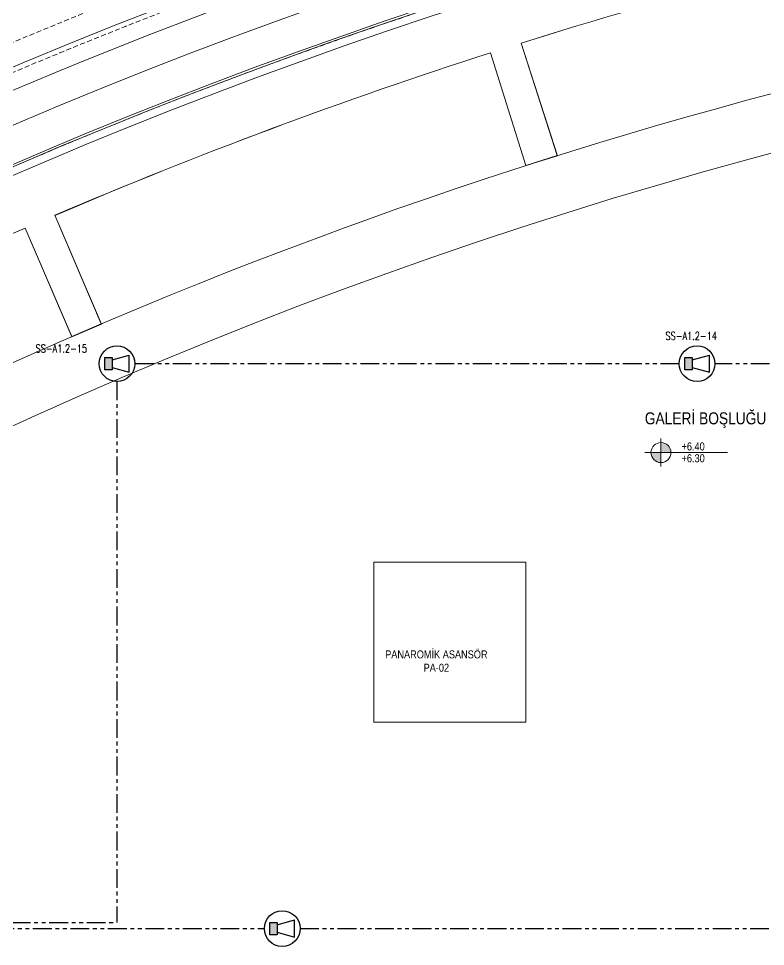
# Model space of a CAD drawing. Extents: x -1299 to 23780, y -3010 to 8106.
# Drawn here: x 14109 to 15042, y 665 to 1824 of the extents above; entities that cross this region are included whole.
import ezdxf
from ezdxf.enums import TextEntityAlignment as Align

# ---------------------------------------------------------------- set-up
doc = ezdxf.new("R2010")
doc.units = 0
doc.header["$LTSCALE"] = 25
doc.header["$MEASUREMENT"] = 0
for name, pattern in [('DOT2', [0.125, 0, -0.125]), ('HIDDEN', [0.375, 0.25, -0.125]), ('PHANTOM2', [1.25, 0.625, -0.125, 0.125, -0.125, 0.125, -0.125])]:
    doc.linetypes.add(name, pattern=pattern)
doc.layers.get('0').update_dxf_attribs({"color": 9, "lineweight": 9})
for name, color, linetype, lineweight in [('06B', 9, 'Continuous', 9), ('06C', 9, 'Continuous', 9), ('06D', 9, 'Continuous', 9), ('20', 9, 'DOT2', 9), ('21', 9, 'Continuous', 9), ('35', 9, 'Continuous', 9), ('40', 9, 'Continuous', 9), ('40B', 9, 'Continuous', 9), ('E-6W ACİL ANONS İÇİN HOPARLÖR (GÖMME) (YANGINA DAYANIKLI)', 7, 'Continuous', 30), ('E-KABLO', 7, 'Continuous', 30), ('E-YAZI', 7, 'Continuous', 30)]:
    doc.layers.add(name, color=color, linetype=linetype, lineweight=lineweight)
doc.styles.add('Arial', font='arial.ttf', dxfattribs={"height": 2.5})
doc.styles.add('ILGAZ', font='txttw.shx')
doc.styles.add('MuuM_TEXT-STANDART', font='ARIALN.TTF')

# ---------------------------------------------------------------- blocks, each defined once
blk = doc.blocks.new('0_elevationtarget-p')
h = blk.add_hatch(color=256)
h.paths.add_polyline_path([(2.5, 0, 0.414214), (0, 2.5), (0, 0)])
h.paths.add_polyline_path([(0, 0), (-2.5, 0, 0.414214), (0, -2.5)])
blk.add_line((0, -3.5), (0, 3.5))
blk.add_lwpolyline([(16.6, 0), (-4, 0)])
blk.add_circle((0, 0), 2.5)
at = {"style": 'Arial'}
blk.add_attdef('BITMISKOT', text='', height=2, dxfattribs=at).set_placement((4.5, 0), align=Align.BOTTOM_LEFT)
blk.add_attdef('KABAKOT', text='', height=2, dxfattribs=at).set_placement((4.5, -0.59), align=Align.TOP_LEFT)
blk = doc.blocks.new('p-2. kat planı')
at = {"layer": '20', "linetype": 'HIDDEN'}
blk.add_lwpolyline([(16671.5, 2158, 0.152192), (13054.4, 1065.3, 0.152192)], format="xyb", dxfattribs=at)
at = {"layer": '40'}
blk.add_lwpolyline([(13054.4, 704.1, -0.030791), (13682.8, 1104.5), (13576.5, 1296.5, -0.024013), (14116.8, 1562.7), (14175.2, 1427), (14212.1, 1442.8), (14154.1, 1578.7, -0.023167), (14698.6, 1781.8), (14742.7, 1640.8), (14781.9, 1653.3), (14736.7, 1793.9, -0.023228), (15300.1, 1942.4), (15330.5, 1797.9), (15369.8, 1806.2), (15339.2, 1950.7, -0.024001), (15933.8, 2044.8), (15957.6, 1826.7, -0.029535), (16671.4, 1862.4), (16671.4, 2206.1), (16650.5, 2206.1, 0.149972), (13055.9, 1124), (13054.4, 1124)], format="xyb", close=True, dxfattribs=at)
at = {"layer": '40B'}
blk.add_lwpolyline([(13052.5, 1837.5), (13052.5, 1065.5), (13054.4, 1065.5, -0.152186), (16671.4, 2158.2), (16671.4, 2226.1), (16672.5, 2226.1), (16672.5, 2372.5), (15945, 2372.5), (15945, 2365), (14187.5, 2363), (14187.5, 2825), (13845, 2825), (13845, 1845), (13845, 1837.5)], format="xyb", close=True, dxfattribs=at)
at = {"layer": '21', "style": 'MuuM_TEXT-STANDART'}
blk.add_text('GALERİ BOŞLUĞU', height=15, dxfattribs=at).set_placement((14891.3, 1317.4))
blk = doc.blocks.new('p-egikduvar')
at = {"layer": '06D'}
for points in [[(1054, 689.4, -0.023225), (1617.3, 837.9, -2.271119)], [(471.4, 474, -0.023394), (1015.8, 677.2, -3.361219)], [(-106.3, 191.9, -0.024013), (434, 458.1, -13.411976)]]:
    blk.add_lwpolyline(points, format="xyb", dxfattribs=at)
for points in [[(1015.8, 677.2), (1060, 536.2), (1099.2, 548.5), (1054, 689.4)], [(434, 458.1), (492.4, 322.4), (529.4, 338.1), (471.3, 474.2)]]:
    blk.add_lwpolyline(points, dxfattribs=at)
blk = doc.blocks.new('100_6W ACİL ANONS İÇİN HOPARLÖR (GÖMME) (YANGINA DAYANIKLI)')
at = {"layer": 'E-6W ACİL ANONS İÇİN HOPARLÖR (GÖMME) (YANGINA DAYANIKLI)', "color": 4}
for p, q in [((-2.19, -1.1), (-2.19, 1.1)), ((-2.19, 1.1), (-0.88, 1.1)), ((-0.88, 0.66), (2.19, 1.54)), ((-0.88, 1.1), (-0.88, -1.1)), ((2.19, -1.54), (2.19, 1.54)), ((-0.88, -1.1), (-2.19, -1.1)), ((-0.88, -0.66), (2.19, -1.54))]:
    blk.add_line(p, q, dxfattribs=at)
at = {"layer": 'E-6W ACİL ANONS İÇİN HOPARLÖR (GÖMME) (YANGINA DAYANIKLI)', "color": 3}
blk.add_circle((0, 0), 3.19, dxfattribs=at)
at = {"layer": 'E-6W ACİL ANONS İÇİN HOPARLÖR (GÖMME) (YANGINA DAYANIKLI)', "color": 4}
blk.add_solid([(-2.19, 1.1), (-0.88, 1.1), (-2.19, -1.1), (-0.88, -1.1)], dxfattribs=at)

msp = doc.modelspace()

# ---------------------------------------------------------------- linework, layer by layer
at = {"layer": '06B'}
for points in [[(13055.9, 1124, -0.149972), (16650.5, 2206.1)], [(13033.6, 1157.3, -0.075525), (14784, 1979.9, -0.075525)]]:
    msp.add_lwpolyline(points, format="xyb", dxfattribs=at)
at = {"layer": '06C'}
msp.add_lwpolyline([(13124.7, 1100.5), (13117.7, 1111.1, -0.146397), (16605.5, 2161.1), (16605.5, 2148.4, 0.146396), (13124.7, 1100.5, 3.321415)], format="xyb", dxfattribs=at)
at = {"layer": '06D'}
msp.add_lwpolyline([(15949.8, 1897.9, 0.099521), (13648.1, 1167.2, 0.099521)], format="xyb", dxfattribs=at)
msp.add_lwpolyline([(14742.5, 945), (14552.5, 945), (14552.5, 1145), (14742.5, 1145)], close=True, dxfattribs=at)
at = {"layer": '20', "linetype": 'HIDDEN'}
for points in [[(13074.5, 1250.5, -0.146575), (16650.5, 2301.4, -0.146575)], [(13074.5, 1209.1, -0.147553), (16652.5, 2266.7)]]:
    msp.add_lwpolyline(points, format="xyb", dxfattribs=at)
at = {"layer": '35'}
msp.add_lwpolyline([(16650.5, 2363), (16650.5, 2273, 0.147272), (13074.5, 1216.6), (13074.5, 1835), (13854.5, 1835), (13854.5, 2483.5), (13840.4, 2489.8), (13837.5, 2489.8), (13837.5, 2570.2), (13840.5, 2570.2), (13854.5, 2576.5), (13854.5, 2580), (13854.5, 2657), (13835.5, 2657), (13835.5, 2763), (13854.5, 2763), (13854.5, 2803), (14182.5, 2803), (14182.5, 2363)], format="xyb", close=True, dxfattribs=at)
msp.add_lwpolyline([(16670.8, 1862.4, 0.158669), (13096, 734.2, 0.158669)], format="xyb", dxfattribs=at)
at = {"layer": 'E-KABLO', "color": 5, "linetype": 'PHANTOM2', "ltscale": 1.5}
for p, q in [((14934.3, 1393.2), (14254, 1393.2)), ((15656.6, 1393.2), (14978.9, 1393.2)), ((14231.7, 1370.9), (14231.7, 694.8)), ((13657.9, 687.3), (14415.9, 687.3)), ((13678.3, 694.8), (14231.7, 694.8)), ((14460.5, 687.3), (15215.9, 687.3))]:
    msp.add_line(p, q, dxfattribs=at)

# ---------------------------------------------------------------- block references
msp.add_blockref('p-2. kat planı', (0, 0))
at = {"layer": '06D'}
msp.add_blockref('p-egikduvar', (13682.8, 1104.5), dxfattribs=at)
at = {"layer": '21'}
ref = msp.add_blockref('0_elevationtarget-p', (14911.5, 1282.1), dxfattribs=dict(at, xscale=5, yscale=5, zscale=0.5))
ref.add_attrib('BITMISKOT', ' +6.40', dxfattribs={"layer": '0', "height": 10, "style": 'MuuM_TEXT-STANDART'}).set_placement((14934, 1281.8), align=Align.BOTTOM_LEFT)
ref.add_attrib('KABAKOT', ' +6.30', dxfattribs={"layer": '0', "height": 10, "style": 'MuuM_TEXT-STANDART'}).set_placement((14934, 1267), align=Align.BOTTOM_LEFT)
at = {"layer": 'E-6W ACİL ANONS İÇİN HOPARLÖR (GÖMME) (YANGINA DAYANIKLI)', "xscale": 7, "yscale": 7, "zscale": 7}
for p in [(14231.7, 1393.2), (14956.6, 1393.2), (14438.2, 687.3)]:
    msp.add_blockref('100_6W ACİL ANONS İÇİN HOPARLÖR (GÖMME) (YANGINA DAYANIKLI)', p, dxfattribs=at)

# ---------------------------------------------------------------- texts
at = {"layer": '21', "insert": (14630.8, 1021.5), "char_height": 10, "attachment_point": 5, "style": 'MuuM_TEXT-STANDART'}
msp.add_mtext_dynamic_manual_height_columns('PANAROMİK ASANSÖR\\PPA-02', width=388.558, gutter_width=156.5, heights=[0], dxfattribs=at)
at = {"layer": 'E-YAZI', "color": 3, "style": 'ILGAZ', "width": 0.75}
for s, p in [('SS-A1.2-14', (14917.1, 1422.9)), ('SS-A1.2-15', (14130, 1407.1))]:
    msp.add_text(s, height=10, dxfattribs=at).set_placement(p)

doc.saveas('drawing.dxf')
